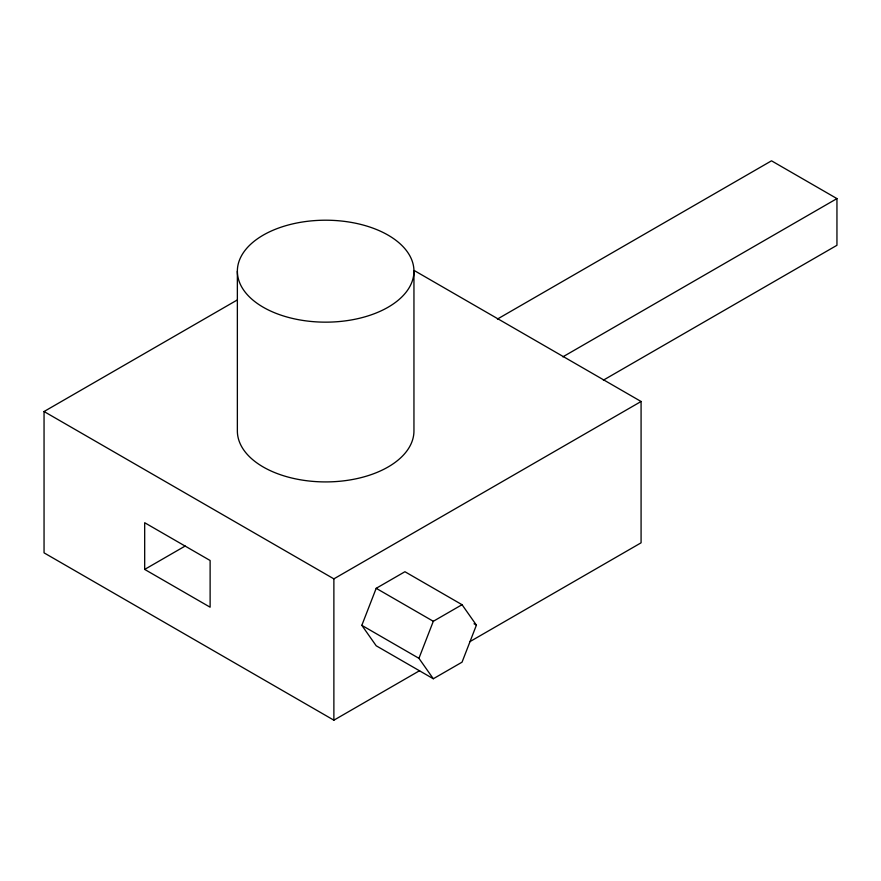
<?xml version="1.0" encoding="UTF-8"?>
<svg xmlns="http://www.w3.org/2000/svg" width="881" height="881" viewBox="0 0 881 881"><rect width="100%" height="100%" fill="white"/><g stroke="black" fill="none" stroke-linecap="round" stroke-linejoin="round"><path stroke-width="1.32" d="M361.827 625.345L376.198 588.31L404.93 571.725L462.04 604.696L476.412 625.136L462.04 662.171L433.309 678.755L376.198 645.784L361.827 625.345L418.938 658.316L433.309 678.755M418.938 658.316L433.309 621.292L462.04 604.696M419.609 670.683L333.877 720.184L44.05 552.85L44.05 411.526L236.945 300.157M497.424 319.065L771.514 160.816L836.95 198.599L836.95 245.292L603.375 380.151M144.682 569.412L210.119 607.196L210.119 560.503L144.682 522.719L144.682 569.412L185.197 546.022M562.86 356.849L836.95 198.599M44.05 411.526L333.877 578.861L641.082 401.494L641.082 542.817L469.617 641.808M414.213 270.511L641.082 401.494M474.033 623.759L476.412 625.136M376.198 588.31L433.309 621.292M413.949 271.183A88.298 50.977 0 0 1 281.513 315.332A88.298 50.977 0 0 1 281.513 227.034A88.298 50.977 0 0 1 413.949 271.183L413.949 430.941A88.298 50.977 0 0 1 325.651 481.918A88.298 50.977 0 0 1 237.363 430.941L237.363 271.183M333.877 578.861L333.877 720.184"/></g></svg>
